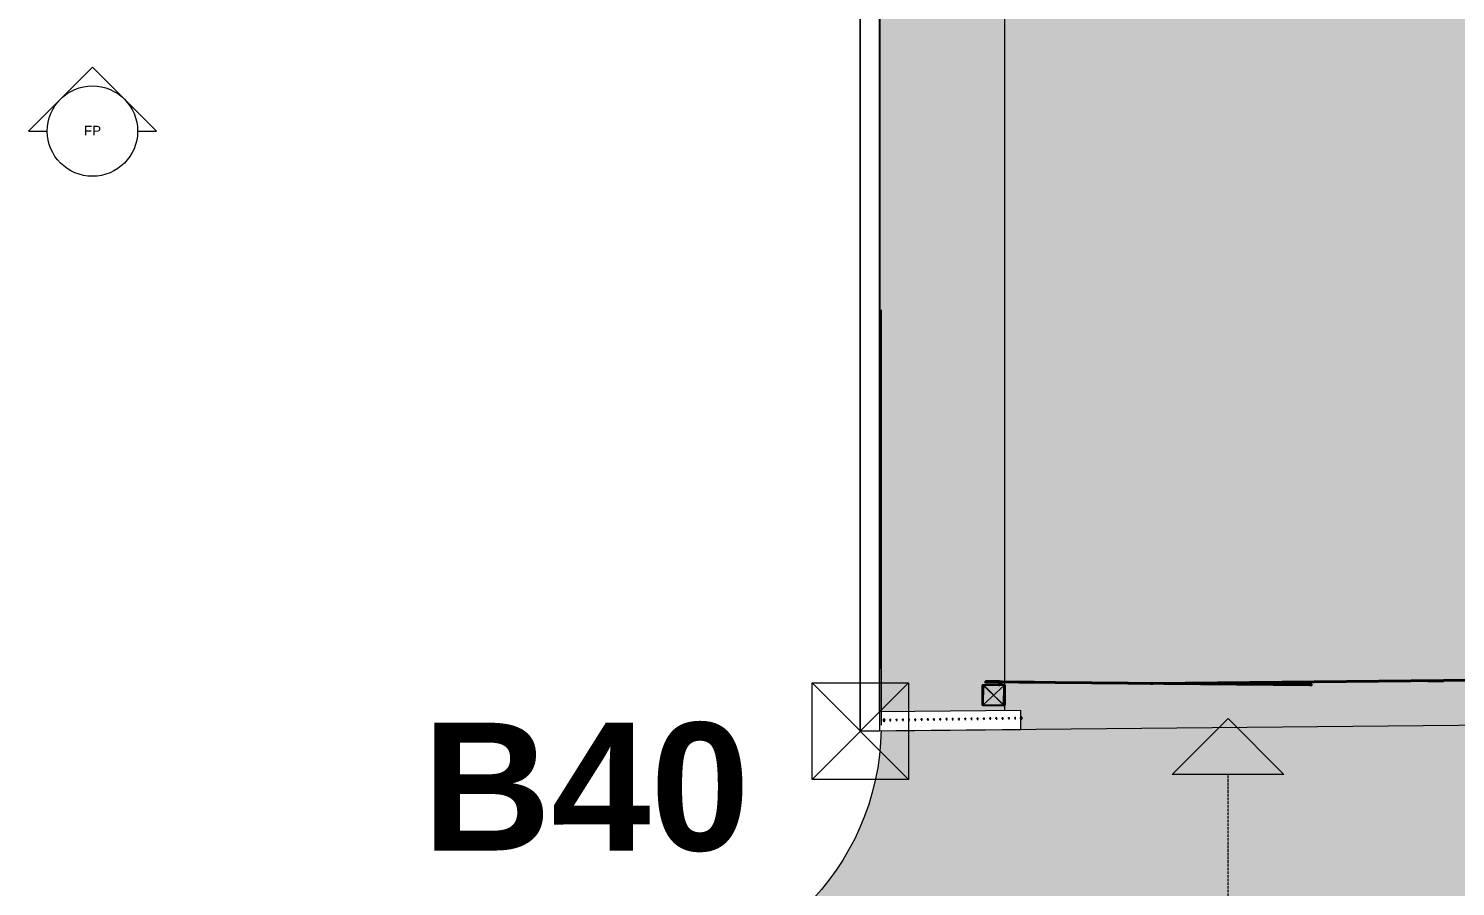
# Model space of a CAD drawing. Header units: millimetres. Extents: x -284281 to 1648660, y -821378 to -151356.
# Drawn here: x 358540 to 380870, y -274458 to -261033 of the extents above; entities that cross this region are included whole.
import ezdxf

# ---------------------------------------------------------------- set-up
doc = ezdxf.new("R2010")
doc.units = ezdxf.units.MM
doc.header["$MEASUREMENT"] = 0
doc.set_wipeout_variables(frame=1)
for name, pattern in [('HIDDEN', [0.375, 0.25, -0.125]), ('Points tirets', [335.138881, 176.388884, -88.194442, 0, -70.555556]), ('Wipeout_Contour', [1000, 0, -1000])]:
    doc.linetypes.add(name, pattern=pattern)
for name, color, linetype in [('Divers - Dessin général', 7, 'Continuous'), ('Marques - Façades', 7, 'Continuous'), ('Textes - 1_100', 7, 'Continuous'), ('TopoAlt', 7, 'Continuous'), ('wall', 7, 'Continuous')]:
    doc.layers.add(name, color=color, linetype=linetype)
doc.styles.add('STYLE_GENERE_2', font='arial.ttf')
doc.styles.add('STYLE_GENERE_3', font='arialbd.ttf')

# ---------------------------------------------------------------- blocks, each defined once
blk = doc.blocks.new('Dalle_31_2', base_point=(360548, -295063))
at = {"linetype": 'Continuous', "lineweight": 0, "true_color": 0x6f6f6f}
h = blk.add_hatch(color=8, dxfattribs=at)
h.paths.add_polyline_path([(360548, -295063), (487920, -293827), (487920, -270903), (487463, -270903), (472886, -271041), (472886, -271062, 0.001346), (472886, -271073), (472897, -273095, -0.414214), (470908, -275106), (462184, -275106, -0.005189), (462131, -275116), (454148, -275196), (438771, -275253, -0.386553), (436573, -273475, -0.025189), (436562, -273329), (436569, -267730, -0.098562), (436800, -266944), (436817, -266952, -0.258849), (438655, -265606), (438653, -265587), (439337, -265587), (439337, -265687), (439337, -270687), (469237, -270687), (469237, -265687), (470908, -265687), (472605, -265687), (472605, -163738), (371863, -163738), (371863, -271041), (371883, -271041), (371883, -272001), (371883, -272001, -0.409427), (367883, -275935), (360548, -275935)])
h.paths.add_polyline_path([(377135, -260640), (373845, -260640), (373845, -248365), (373845, -243090), (373845, -242190), (377135, -242190)], flags=0)
h.paths.add_polyline_path([(380203, -193811), (380203, -171996), (431506, -171996), (464310, -171996), (464310, -262266), (464310, -262366), (438594, -262351), (437926, -262351), (436550, -262351), (436550, -189811), (412055, -189811), (412055, -201781), (412055, -204496), (415454, -204496), (415454, -208496), (415454, -218296), (405655, -218296), (405655, -222496), (415475, -222496), (415475, -260811), (380203, -260811), (380203, -230016)], flags=0)
h.paths.add_polyline_path([(381437, -269434, -0.090319), (381558, -268728, -0.201449), (382612, -267593, -0.104211), (383418, -267415), (384017, -267409, -0.104045), (384825, -267571, -0.238255), (385984, -268953, -0.055189), (386036, -269390), (386038, -269611), (386051, -270890), (385792, -271893, -0.267949), (384070, -272909), (383470, -272915, -0.193717), (382079, -272370, -0.070569), (381728, -271931, -0.131652), (381451, -270934)], flags=0)
h.paths.add_polyline_path([(392017, -273452), (392030, -267378, -0.380557), (394017, -265610), (394094, -265610), (394094, -270610), (409094, -270610), (409094, -265610), (414056, -265610, -0.414214), (415556, -267110), (415556, -273661, -0.345502), (413837, -275433), (394027, -275599, -0.415791), (392017, -273599)], flags=0)
h.paths.add_polyline_path([(424210, -271504, -0.134474), (423930, -270485), (423930, -268985, -0.414214), (425930, -266985), (426530, -266985, -0.414214), (428530, -268985), (428530, -270485, -0.12882), (428274, -271466, -0.270936), (426530, -272485), (425930, -272485, -0.26498)], flags=0)
at = {"color": 9, "linetype": 'Continuous', "lineweight": 5, "flags": 128}
blk.add_lwpolyline([(371863, -163738), (371863, -271041), (371883, -271041), (371883, -272001), (371883, -272001, -0.409427), (367883, -275935), (360548, -275935), (360548, -295063), (487920, -293827)], format="xyb", dxfattribs=at)
blk = doc.blocks.new('Dalle_46_2', base_point=(371875, -163719))
at = {"linetype": 'Continuous', "lineweight": 0, "true_color": 0x90b349}
blk.add_hatch(color=55, dxfattribs=at).paths.add_polyline_path([(371875, -163719), (371856, -271725), (373816, -271706), (373835, -165720), (470605, -165737), (470587, -265587), (472587, -265588), (472605, -163738)])
at = {"color": 7, "linetype": 'Continuous', "lineweight": 5, "flags": 128}
blk.add_lwpolyline([(371875, -163719), (371856, -271725), (373816, -271706), (373835, -165720), (470605, -165737), (470587, -265587), (472587, -265588), (472605, -163738)], close=True, dxfattribs=at)
blk = doc.blocks.new('Mur_226_2', base_point=(371556, -272028))
at = {"layer": 'TopoAlt', "color": 211, "linetype": 'Continuous', "lineweight": 5, "true_color": 0xfe55ff}
blk.add_line((371856, -271725), (371856, -272025), dxfattribs=at)
at = {"layer": 'TopoAlt', "color": 211, "linetype": 'Continuous', "lineweight": 5, "true_color": 0xfe55ff, "flags": 128}
for points in [[(371535, -163438), (371556, -272028)], [(371856, -271725), (371835, -163738)], [(371556, -272028), (371856, -272025)]]:
    blk.add_lwpolyline(points, dxfattribs=at)
blk = doc.blocks.new('Mur_231_2', base_point=(371556, -272028))
at = {"color": 254, "linetype": 'Wipeout_Contour', "lineweight": 0, "ltscale": 1846127.040695198}
blk.add_wipeout([(371856, -271725), (371856, -272025), (374070, -272004), (374067, -271704)], dxfattribs=at).dxf.layer = 'TopoAlt'
at = {"layer": 'TopoAlt', "color": 211, "linetype": 'Continuous', "lineweight": 5, "true_color": 0xfe55ff}
blk.add_line((371856, -271725), (371856, -272025), dxfattribs=at)
at = {"layer": 'TopoAlt', "color": 190, "linetype": 'Continuous', "lineweight": 5, "true_color": 0x8002ff, "flags": 128}
for points in [[(374067, -271704), (371856, -271725)], [(374070, -272004), (374067, -271704)], [(371856, -272025), (374070, -272004)]]:
    blk.add_lwpolyline(points, dxfattribs=at)
blk = doc.blocks.new('Forme_225_2')
at = {"color": 7, "linetype": 'Continuous', "lineweight": 20, "flags": 128}
for points in [[(373476, -271307), (373473, -271619)], [(373476, -271307), (373473, -271619)], [(373812, -271310), (373476, -271307)], [(373812, -271310), (373476, -271307)], [(373812, -271310), (373473, -271619)], [(373812, -271310), (373809, -271622)], [(373809, -271622), (373812, -271310)], [(373473, -271619), (373809, -271622)], [(373473, -271619), (373809, -271622)]]:
    blk.add_lwpolyline(points, dxfattribs=at)
blk = doc.blocks.new('Forme_226_2')
at = {"color": 7, "linetype": 'Continuous', "lineweight": 20, "flags": 128}
for points in [[(373473, -271619), (373476, -271307)], [(373812, -271310), (373476, -271307)], [(373809, -271622), (373476, -271307)], [(373812, -271310), (373809, -271622)], [(373809, -271622), (373473, -271619)]]:
    blk.add_lwpolyline(points, dxfattribs=at)
blk = doc.blocks.new('Forme_227_2')
at = {"color": 7, "linetype": 'Continuous', "lineweight": 20, "flags": 128}
blk.add_lwpolyline([(373768, -271257), (373747, -271257)], dxfattribs=at)
blk = doc.blocks.new('Forme_228_2')
at = {"color": 212, "linetype": 'Continuous', "lineweight": 5, "true_color": 0xcb00cc, "flags": 128}
blk.add_lwpolyline([(373473, -271607), (373473, -271608), (373474, -271609), (373474, -271610), (373474, -271610), (373474, -271611), (373474, -271612), (373475, -271613), (373475, -271613), (373475, -271614), (373476, -271615), (373476, -271615), (373477, -271616), (373477, -271616), (373478, -271617), (373479, -271617), (373479, -271618), (373480, -271618), (373481, -271618), (373481, -271619), (373482, -271619), (373483, -271619), (373484, -271619), (373484, -271619), (373485, -271619), (373621, -271621), (373797, -271622), (373798, -271622), (373799, -271622), (373800, -271622), (373800, -271622), (373801, -271622), (373802, -271621), (373803, -271621), (373803, -271621), (373804, -271620), (373805, -271620), (373805, -271619), (373806, -271619), (373806, -271618), (373807, -271618), (373807, -271617), (373808, -271616), (373808, -271616), (373808, -271615), (373809, -271614), (373809, -271613), (373809, -271613), (373809, -271612), (373809, -271611), (373809, -271610), (373811, -271447), (373812, -271322), (373812, -271322), (373812, -271321), (373812, -271320), (373812, -271319), (373811, -271318), (373811, -271318), (373811, -271317), (373811, -271316), (373810, -271316), (373810, -271315), (373809, -271314), (373809, -271314), (373808, -271313), (373808, -271313), (373807, -271312), (373806, -271312), (373806, -271312), (373805, -271311), (373804, -271311), (373803, -271311), (373803, -271311), (373802, -271310), (373801, -271310), (373800, -271310), (373665, -271309), (373488, -271307), (373488, -271307), (373487, -271307), (373486, -271308), (373485, -271308), (373485, -271308), (373484, -271308), (373483, -271308), (373482, -271309), (373482, -271309), (373481, -271310), (373480, -271310), (373480, -271311), (373479, -271311), (373479, -271312), (373478, -271313), (373478, -271313), (373477, -271314), (373477, -271315), (373477, -271315), (373477, -271316), (373476, -271317), (373476, -271318), (373476, -271319), (373476, -271319), (373475, -271482)], close=True, dxfattribs=at)
at = {"color": 7, "linetype": 'Continuous', "lineweight": 20, "flags": 128}
blk.add_lwpolyline([(373477, -271315), (373478, -271313), (373479, -271312), (373480, -271311), (373481, -271310), (373482, -271309), (373484, -271308), (373485, -271308), (373487, -271307), (373488, -271307), (373800, -271310), (373802, -271310), (373803, -271311), (373805, -271311), (373806, -271312), (373808, -271313), (373809, -271314), (373810, -271315), (373811, -271316), (373811, -271318), (373812, -271319), (373812, -271321), (373812, -271322), (373809, -271612), (373809, -271613), (373808, -271615), (373808, -271616), (373807, -271618), (373806, -271619), (373805, -271620), (373803, -271621), (373802, -271621), (373800, -271622), (373799, -271622), (373797, -271622), (373485, -271619), (373484, -271619), (373482, -271619), (373481, -271618), (373479, -271618), (373478, -271617), (373477, -271616), (373476, -271615), (373475, -271613), (373474, -271612), (373474, -271610), (373474, -271609), (373473, -271607), (373476, -271318), (373477, -271316)], close=True, dxfattribs=at)
for points in [[(373478, -271617), (373482, -271309)], [(373479, -271618), (373484, -271308)], [(373479, -271618), (373482, -271309)], [(373481, -271618), (373484, -271308)], [(373481, -271618), (373485, -271308)], [(373482, -271619), (373487, -271307)], [(373482, -271619), (373485, -271308)], [(373484, -271619), (373487, -271307)], [(373484, -271619), (373488, -271307)], [(373485, -271619), (373488, -271307)], [(373797, -271622), (373488, -271307)], [(373473, -271607), (373476, -271319), (373476, -271318)], [(373474, -271612), (373478, -271313)], [(373474, -271610), (373477, -271315)], [(373474, -271612), (373477, -271315)], [(373474, -271609), (373477, -271316)], [(373474, -271610), (373477, -271316)], [(373474, -271609), (373476, -271318)], [(373475, -271613), (373479, -271312)], [(373475, -271613), (373478, -271313)], [(373476, -271615), (373480, -271311)], [(373476, -271615), (373479, -271312)], [(373477, -271616), (373481, -271310)], [(373477, -271616), (373480, -271311)], [(373478, -271617), (373481, -271310)], [(373797, -271622), (373800, -271310)], [(373797, -271622), (373802, -271310)], [(373799, -271622), (373802, -271310)], [(373799, -271622), (373803, -271311)], [(373800, -271622), (373805, -271311)], [(373800, -271622), (373803, -271311)], [(373802, -271621), (373805, -271311)], [(373802, -271621), (373806, -271312)], [(373803, -271621), (373806, -271312)], [(373803, -271621), (373808, -271313)], [(373805, -271620), (373808, -271313)], [(373805, -271620), (373809, -271314)], [(373806, -271619), (373809, -271314)], [(373806, -271619), (373810, -271315)], [(373807, -271618), (373810, -271315)], [(373807, -271618), (373811, -271316)], [(373808, -271616), (373811, -271316)], [(373808, -271615), (373811, -271318)], [(373808, -271616), (373811, -271318)], [(373808, -271615), (373812, -271319)], [(373809, -271613), (373812, -271319)], [(373809, -271613), (373812, -271321)], [(373809, -271612), (373812, -271321)], [(373812, -271322), (373809, -271610), (373809, -271612)]]:
    blk.add_lwpolyline(points, dxfattribs=at)
blk = doc.blocks.new('Forme_229_2')
at = {"color": 7, "linetype": 'Continuous', "lineweight": 20, "flags": 128}
blk.add_lwpolyline([(373466, -271310), (373467, -271307), (373469, -271305), (373471, -271302), (373474, -271300), (373476, -271298), (373479, -271297), (373482, -271296), (373485, -271295), (373488, -271295), (373801, -271298), (373804, -271299), (373807, -271299), (373810, -271300), (373812, -271302), (373815, -271303), (373817, -271305), (373819, -271308), (373821, -271310), (373822, -271313), (373823, -271316), (373824, -271319), (373824, -271322), (373821, -271611), (373821, -271614), (373821, -271617), (373820, -271620), (373818, -271622), (373816, -271625), (373814, -271627), (373812, -271629), (373809, -271631), (373806, -271633), (373803, -271634), (373800, -271634), (373798, -271634), (373485, -271631), (373482, -271631), (373479, -271630), (373476, -271629), (373473, -271628), (373471, -271626), (373468, -271624), (373466, -271622), (373465, -271619), (373463, -271616), (373462, -271613), (373462, -271610), (373461, -271607), (373464, -271319), (373464, -271316), (373465, -271313)], close=True, dxfattribs=at)
for points in [[(373463, -271616), (373467, -271307)], [(373465, -271619), (373467, -271307)], [(373466, -271622), (373471, -271302)], [(373466, -271622), (373469, -271305)], [(373466, -271622), (373467, -271307)], [(373468, -271624), (373471, -271302)], [(373471, -271626), (373474, -271300)], [(373471, -271626), (373471, -271302)], [(373801, -271298), (373488, -271307), (373487, -271307), (373485, -271308), (373484, -271308), (373482, -271309), (373481, -271310), (373480, -271311), (373479, -271312), (373478, -271313), (373477, -271315), (373477, -271316), (373476, -271318), (373476, -271319), (373473, -271607), (373473, -271628)], [(373473, -271628), (373474, -271300)], [(373476, -271318), (373479, -271297)], [(373476, -271319), (373476, -271298)], [(373476, -271318), (373476, -271298)], [(373477, -271315), (373479, -271297)], [(373477, -271316), (373479, -271297)], [(373478, -271313), (373479, -271297)], [(373480, -271311), (373479, -271297)], [(373479, -271312), (373479, -271297)], [(373480, -271311), (373482, -271296)], [(373481, -271310), (373482, -271296)], [(373482, -271309), (373485, -271295)], [(373482, -271309), (373482, -271296)], [(373484, -271308), (373485, -271295)], [(373485, -271308), (373488, -271295)], [(373485, -271308), (373485, -271295)], [(373487, -271307), (373488, -271295)], [(373488, -271307), (373488, -271295)], [(373809, -271631), (373809, -271610), (373812, -271322), (373812, -271321), (373812, -271319), (373811, -271318), (373811, -271316), (373810, -271315), (373809, -271314), (373808, -271313), (373806, -271312), (373805, -271311), (373803, -271311), (373802, -271310), (373800, -271310), (373488, -271307)], [(373800, -271310), (373801, -271298)], [(373802, -271310), (373801, -271298)], [(373802, -271310), (373804, -271299)], [(373803, -271311), (373804, -271299)], [(373805, -271311), (373804, -271299)], [(373805, -271311), (373807, -271299)], [(373806, -271312), (373807, -271299)], [(373808, -271313), (373807, -271299)], [(373808, -271313), (373810, -271300)], [(373809, -271314), (373810, -271300)], [(373810, -271315), (373810, -271300)], [(373810, -271315), (373812, -271302)], [(373811, -271316), (373812, -271302)], [(373811, -271318), (373812, -271302)], [(373812, -271319), (373812, -271302)], [(373812, -271322), (373812, -271302)], [(373812, -271321), (373812, -271302)], [(373812, -271629), (373812, -271302)], [(373812, -271629), (373815, -271303)], [(373812, -271629), (373817, -271305)], [(373814, -271627), (373817, -271305)], [(373814, -271627), (373819, -271308)], [(373816, -271625), (373819, -271308)], [(373818, -271622), (373819, -271308)], [(373461, -271607), (373464, -271316)], [(373462, -271613), (373466, -271310)], [(373462, -271610), (373465, -271313)], [(373462, -271613), (373465, -271313)], [(373462, -271610), (373464, -271316)], [(373463, -271616), (373466, -271310)], [(373818, -271622), (373821, -271310)], [(373818, -271622), (373822, -271313)], [(373820, -271620), (373822, -271313)], [(373820, -271620), (373823, -271316)], [(373821, -271617), (373823, -271316)], [(373821, -271617), (373824, -271319)], [(373821, -271614), (373824, -271319)], [(373821, -271611), (373824, -271319)], [(373473, -271607), (373474, -271609), (373476, -271629)], [(373474, -271609), (373473, -271628)], [(373474, -271609), (373474, -271610), (373476, -271629)], [(373474, -271610), (373474, -271612), (373475, -271613), (373476, -271615), (373477, -271616), (373478, -271617), (373479, -271618), (373481, -271618), (373482, -271619), (373484, -271619), (373485, -271619), (373798, -271634)], [(373476, -271629), (373474, -271612)], [(373476, -271629), (373475, -271613)], [(373476, -271629), (373476, -271615)], [(373476, -271629), (373477, -271616)], [(373479, -271630), (373477, -271616)], [(373479, -271630), (373478, -271617)], [(373479, -271630), (373479, -271618)], [(373482, -271631), (373479, -271618)], [(373482, -271631), (373481, -271618)], [(373482, -271631), (373482, -271619)], [(373485, -271631), (373482, -271619)], [(373485, -271631), (373484, -271619)], [(373485, -271619), (373797, -271622), (373799, -271622), (373800, -271622), (373802, -271621), (373803, -271621), (373805, -271620), (373806, -271619), (373807, -271618), (373808, -271616), (373808, -271615), (373809, -271613), (373809, -271612), (373809, -271610)], [(373485, -271631), (373485, -271619)], [(373798, -271634), (373797, -271622)], [(373798, -271634), (373799, -271622)], [(373800, -271634), (373799, -271622)], [(373800, -271634), (373802, -271621)], [(373800, -271634), (373800, -271622)], [(373803, -271634), (373802, -271621)], [(373803, -271634), (373805, -271620)], [(373803, -271634), (373803, -271621)], [(373806, -271633), (373805, -271620)], [(373806, -271633), (373807, -271618)], [(373806, -271633), (373806, -271619)], [(373809, -271631), (373807, -271618)], [(373809, -271631), (373808, -271615)], [(373809, -271631), (373808, -271616)], [(373809, -271631), (373809, -271612)], [(373809, -271631), (373809, -271613)]]:
    blk.add_lwpolyline(points, dxfattribs=at)
blk = doc.blocks.new('Forme_230_2')
at = {"color": 7, "linetype": 'Continuous', "lineweight": 20, "flags": 128}
for points in [[(373506, -271262), (373506, -271267), (373505, -271271)], [(373505, -271271), (373726, -271269)], [(373505, -271271), (373726, -271274)], [(373726, -271264), (373506, -271262)], [(373506, -271267), (373726, -271264)], [(373726, -271269), (373506, -271267)], [(373513, -271238), (373513, -271262)], [(373734, -271240), (373624, -271239), (373513, -271238)], [(373513, -271262), (373624, -271239), (373734, -271264)], [(373726, -271264), (373736, -271269)], [(373734, -271264), (373726, -271264)], [(373726, -271264), (373726, -271269), (373726, -271274)], [(373783, -271269), (373773, -271269), (373736, -271269), (373726, -271269)], [(373726, -271269), (373783, -271274)], [(373726, -271274), (373783, -271274)], [(373734, -271240), (373755, -271240), (373776, -271240)], [(373734, -271240), (373774, -271245)], [(373736, -271245), (373734, -271240)], [(373734, -271240), (373734, -271264)], [(373734, -271264), (373736, -271245)], [(373734, -271264), (373736, -271269)], [(373736, -271245), (373736, -271269)], [(373736, -271245), (373774, -271245)], [(373736, -271265), (373773, -271269)], [(373755, -271240), (373774, -271245)], [(373773, -271269), (373774, -271245)], [(373773, -271269), (373775, -271264)], [(373773, -271269), (373783, -271274)], [(373774, -271245), (373776, -271240)], [(373774, -271245), (373775, -271264)], [(373775, -271264), (373776, -271240)], [(373783, -271265), (373775, -271264)], [(373775, -271264), (373783, -271269)], [(373783, -271274), (373783, -271269), (373783, -271265)]]:
    blk.add_lwpolyline(points, dxfattribs=at)
blk = doc.blocks.new('Forme_231_2')
at = {"color": 7, "linetype": 'Continuous', "lineweight": 20, "flags": 128}
for points in [[(373509, -271267), (373515, -271243)], [(373509, -271267), (373510, -271243)], [(373509, -271267), (373515, -271267)], [(373510, -271243), (373515, -271243)], [(373515, -271243), (373553, -271267)], [(373515, -271267), (373515, -271243)], [(373515, -271243), (373553, -271243)], [(373553, -271267), (373515, -271267)], [(373553, -271243), (373553, -271267)]]:
    blk.add_lwpolyline(points, dxfattribs=at)
blk = doc.blocks.new('Forme_232_2')
at = {"color": 7, "linetype": 'Continuous', "lineweight": 20, "flags": 128}
for points in [[(373516, -271245), (373516, -271264)], [(374043, -271250), (373516, -271245)], [(373516, -271245), (374043, -271252)], [(374042, -271269), (373516, -271264)], [(374042, -271268), (374274, -271269)], [(374042, -271269), (374274, -271272)], [(374042, -271269), (374242, -271271)], [(378586, -271312), (374042, -271269)], [(378586, -271293), (374043, -271250)], [(374043, -271252), (378586, -271312)], [(374068, -271250), (374274, -271252)], [(378586, -271293), (378622, -271294)], [(378586, -271312), (378586, -271293)], [(378586, -271293), (378622, -271294)], [(378622, -271294), (378622, -271313)], [(378622, -271313), (378586, -271312)]]:
    blk.add_lwpolyline(points, dxfattribs=at)
at = {"color": 212, "linetype": 'Continuous', "lineweight": 5, "true_color": 0xcb00cc, "flags": 128}
for points in [[(374043, -271250), (374043, -271252), (374042, -271269)], [(374042, -271269), (374242, -271271), (374274, -271272)], [(374274, -271252), (374068, -271250), (374043, -271250)], [(374274, -271272), (374274, -271269), (374274, -271252)]]:
    blk.add_lwpolyline(points, dxfattribs=at)
blk = doc.blocks.new('Forme_233_2')
at = {"color": 7, "linetype": 'Continuous', "lineweight": 20, "flags": 128}
for points in [[(373515, -271243), (373515, -271267)], [(373515, -271243), (374036, -271248)], [(373515, -271267), (374035, -271269)], [(373515, -271267), (374035, -271272)], [(374035, -271269), (378585, -271291)], [(374035, -271272), (378585, -271315)], [(374279, -271250), (374036, -271248)], [(374036, -271248), (374246, -271250)], [(374036, -271248), (378585, -271291)], [(374036, -271250), (374279, -271253)], [(374279, -271274), (374062, -271272)], [(378586, -271293), (378585, -271291)], [(378585, -271291), (378585, -271315)], [(378585, -271291), (378623, -271291)], [(378585, -271291), (378622, -271294)], [(378585, -271315), (378586, -271293)], [(378622, -271294), (378586, -271293)], [(378586, -271293), (378586, -271312)], [(378622, -271294), (378623, -271291)], [(378622, -271313), (378622, -271294)], [(378622, -271294), (378623, -271315)], [(378623, -271291), (378623, -271315)], [(378585, -271315), (378586, -271312)], [(378585, -271315), (378623, -271315)], [(378586, -271312), (378622, -271313)], [(378586, -271312), (378623, -271315)], [(378622, -271313), (378623, -271315)]]:
    blk.add_lwpolyline(points, dxfattribs=at)
at = {"color": 212, "linetype": 'Continuous', "lineweight": 5, "true_color": 0xcb00cc, "flags": 128}
for points in [[(374036, -271248), (374035, -271269), (374035, -271272)], [(374035, -271272), (374062, -271272), (374279, -271274)], [(374279, -271250), (374246, -271250), (374036, -271248)], [(374279, -271274), (374279, -271253), (374279, -271250)]]:
    blk.add_lwpolyline(points, dxfattribs=at)
blk = doc.blocks.new('Forme_234_2')
at = {"color": 7, "linetype": 'Continuous', "lineweight": 20, "flags": 128}
blk.add_lwpolyline([(373731, -271290), (373731, -271293)], dxfattribs=at)
blk = doc.blocks.new('Forme_235_2')
at = {"color": 7, "linetype": 'Continuous', "lineweight": 20, "flags": 128}
blk.add_lwpolyline([(373722, -271269), (373722, -271269), (373722, -271271), (373723, -271274), (373725, -271276), (373727, -271277), (373729, -271278), (373732, -271278), (373734, -271278), (373736, -271277), (373738, -271276), (373740, -271274), (373741, -271271), (373741, -271269), (373741, -271266), (373740, -271264), (373738, -271262), (373736, -271261), (373734, -271260), (373732, -271259), (373729, -271260), (373727, -271261), (373725, -271262), (373723, -271264), (373722, -271266)], close=True, dxfattribs=at)
for points in [[(373722, -271269), (373722, -271267), (373723, -271265), (373725, -271263), (373727, -271262), (373729, -271261), (373732, -271260), (373734, -271261), (373736, -271262), (373738, -271263), (373740, -271265), (373741, -271267), (373741, -271269)], [(373722, -271269), (373722, -271267), (373723, -271264), (373725, -271262), (373727, -271261), (373729, -271260), (373732, -271260), (373734, -271260), (373736, -271261), (373738, -271262), (373740, -271264), (373741, -271267), (373741, -271269)], [(373722, -271270), (373722, -271268), (373723, -271266), (373725, -271264), (373727, -271263), (373729, -271262), (373732, -271262), (373734, -271262), (373736, -271263), (373738, -271264), (373740, -271266), (373741, -271268), (373741, -271270)], [(373725, -271263), (373723, -271264), (373722, -271266)], [(373722, -271270), (373722, -271270), (373723, -271268), (373725, -271266), (373727, -271265), (373729, -271264), (373732, -271264), (373734, -271264), (373736, -271265), (373738, -271266), (373740, -271268), (373741, -271270), (373741, -271271)], [(373725, -271264), (373723, -271265), (373722, -271267), (373722, -271269)], [(373722, -271266), (373722, -271267), (373722, -271267), (373722, -271268), (373722, -271270), (373722, -271271)], [(373725, -271266), (373723, -271266), (373722, -271267), (373722, -271269)], [(373722, -271272), (373723, -271270), (373725, -271268), (373727, -271267), (373729, -271266), (373732, -271266), (373734, -271266), (373736, -271267), (373738, -271268), (373740, -271270), (373741, -271272)], [(373733, -271278), (373731, -271276), (373729, -271273), (373727, -271270), (373725, -271268), (373723, -271268), (373722, -271268), (373722, -271269)], [(373722, -271317), (373722, -271293), (373722, -271290), (373722, -271287), (373722, -271284), (373722, -271281), (373722, -271278), (373722, -271276), (373722, -271274), (373722, -271272), (373722, -271271), (373722, -271270), (373722, -271269), (373722, -271269)], [(373722, -271269), (373722, -271269)], [(373741, -271269), (373741, -271271), (373740, -271274), (373738, -271276), (373736, -271277), (373734, -271278), (373732, -271279), (373729, -271278), (373727, -271277), (373725, -271276), (373723, -271274), (373722, -271272), (373722, -271269)], [(373722, -271269), (373722, -271271)], [(373730, -271278), (373729, -271276), (373727, -271273), (373725, -271271), (373723, -271270), (373722, -271270), (373722, -271270)], [(373741, -271270), (373741, -271272), (373740, -271274), (373738, -271276), (373736, -271278), (373734, -271279), (373732, -271279), (373729, -271279), (373727, -271278), (373725, -271276), (373723, -271274), (373722, -271272), (373722, -271270)], [(373722, -271270), (373722, -271272), (373723, -271274)], [(373722, -271271), (373722, -271272), (373722, -271272), (373722, -271273), (373722, -271274), (373722, -271276), (373722, -271278), (373722, -271280), (373722, -271282), (373722, -271285), (373722, -271287), (373722, -271290), (373722, -271293), (373722, -271317)], [(373722, -271271), (373722, -271272), (373723, -271274), (373725, -271276)], [(373741, -271271), (373741, -271273), (373740, -271275), (373738, -271277), (373736, -271278), (373734, -271279), (373732, -271280), (373729, -271279), (373727, -271278), (373725, -271277), (373723, -271275), (373722, -271273), (373722, -271271)], [(373722, -271272), (373722, -271273), (373723, -271274), (373725, -271276)], [(373741, -271272), (373741, -271274), (373740, -271276), (373738, -271278), (373736, -271279), (373734, -271280), (373732, -271280), (373729, -271280), (373727, -271279), (373725, -271278), (373723, -271276), (373722, -271274), (373722, -271272)], [(373722, -271274), (373722, -271274), (373723, -271275), (373725, -271276)], [(373741, -271274), (373741, -271276), (373740, -271278), (373738, -271279), (373736, -271280), (373734, -271281), (373732, -271281), (373729, -271281), (373727, -271280), (373725, -271279), (373723, -271278), (373722, -271276), (373722, -271274)], [(373723, -271274), (373723, -271274), (373723, -271274), (373723, -271275), (373723, -271276), (373723, -271278), (373723, -271279), (373723, -271281), (373723, -271283), (373723, -271285), (373723, -271288), (373723, -271290), (373723, -271293), (373722, -271317)], [(373741, -271276), (373741, -271278), (373740, -271279), (373738, -271281), (373736, -271282), (373734, -271282), (373732, -271283), (373729, -271282), (373727, -271282), (373725, -271281), (373723, -271279), (373722, -271278), (373722, -271276)], [(373722, -271276), (373722, -271276), (373723, -271276), (373725, -271277)], [(373722, -271293), (373722, -271290), (373723, -271288), (373725, -271286), (373727, -271285), (373729, -271284), (373732, -271283), (373734, -271281), (373736, -271279), (373738, -271277)], [(373722, -271278), (373722, -271278), (373723, -271278), (373725, -271278)], [(373741, -271278), (373741, -271280), (373740, -271281), (373738, -271282), (373736, -271283), (373734, -271284), (373732, -271284), (373729, -271284), (373727, -271283), (373725, -271282), (373723, -271281), (373722, -271280), (373722, -271278)], [(373722, -271293), (373723, -271290), (373725, -271288), (373727, -271287), (373729, -271285), (373732, -271284), (373734, -271282), (373736, -271280), (373738, -271278)], [(373722, -271281), (373722, -271280), (373723, -271279), (373725, -271279)], [(373741, -271281), (373741, -271282), (373740, -271283), (373738, -271284), (373736, -271285), (373734, -271285), (373732, -271286), (373729, -271285), (373727, -271285), (373725, -271284), (373723, -271283), (373722, -271282), (373722, -271281)], [(373722, -271284), (373722, -271282), (373723, -271281), (373725, -271281)], [(373722, -271287), (373722, -271285), (373723, -271283), (373725, -271282), (373727, -271282)], [(373722, -271290), (373722, -271287), (373723, -271285), (373725, -271284), (373727, -271283), (373729, -271282)], [(373741, -271284), (373741, -271285), (373740, -271286), (373738, -271286), (373736, -271287), (373734, -271287), (373732, -271287), (373729, -271287), (373727, -271287), (373725, -271286), (373723, -271285), (373722, -271285), (373722, -271284)], [(373741, -271287), (373741, -271287), (373740, -271288), (373738, -271288), (373736, -271289), (373734, -271289), (373732, -271289), (373729, -271289), (373727, -271289), (373725, -271288), (373723, -271288), (373722, -271287), (373722, -271287)], [(373741, -271290), (373741, -271290), (373740, -271290), (373738, -271291), (373736, -271291), (373734, -271291), (373732, -271291), (373729, -271291), (373727, -271291), (373725, -271291), (373723, -271290), (373722, -271290), (373722, -271290)], [(373741, -271293), (373741, -271293), (373740, -271293), (373738, -271293), (373736, -271293), (373734, -271293), (373732, -271293), (373729, -271293), (373727, -271293), (373725, -271293), (373723, -271293), (373722, -271293), (373722, -271293)], [(373722, -271293), (373722, -271317)], [(373725, -271262), (373723, -271264)], [(373723, -271264), (373723, -271264), (373723, -271265), (373723, -271266), (373723, -271268), (373723, -271270), (373723, -271272), (373723, -271273)], [(373723, -271273), (373723, -271272), (373725, -271271), (373727, -271270), (373729, -271269), (373731, -271269), (373734, -271269), (373736, -271270), (373738, -271271), (373740, -271272), (373740, -271273)], [(373727, -271277), (373727, -271277), (373725, -271274), (373723, -271272), (373723, -271272)], [(373723, -271293), (373725, -271291), (373727, -271289), (373729, -271287), (373732, -271286), (373734, -271284), (373736, -271282)], [(373723, -271293), (373723, -271317)], [(373723, -271317), (373725, -271293)], [(373724, -271275), (373725, -271274), (373727, -271273), (373729, -271273), (373731, -271272), (373734, -271273), (373736, -271273), (373738, -271274), (373739, -271275)], [(373725, -271276), (373725, -271276), (373725, -271276), (373725, -271277), (373725, -271278), (373725, -271279), (373725, -271281), (373725, -271282), (373725, -271284), (373725, -271286), (373725, -271288), (373725, -271291), (373725, -271293), (373724, -271317)], [(373724, -271317), (373727, -271293)], [(373725, -271264), (373727, -271262), (373729, -271260), (373732, -271259)], [(373725, -271266), (373727, -271263), (373729, -271261), (373732, -271260)], [(373725, -271268), (373727, -271265), (373729, -271262), (373732, -271260)], [(373725, -271263), (373727, -271261), (373729, -271260)], [(373725, -271262), (373727, -271261)], [(373725, -271262), (373725, -271262), (373725, -271263), (373725, -271264), (373725, -271266), (373725, -271268), (373725, -271271), (373725, -271274), (373725, -271275)], [(373732, -271281), (373729, -271280), (373727, -271278), (373725, -271276)], [(373732, -271280), (373729, -271279), (373727, -271278), (373725, -271276)], [(373732, -271280), (373729, -271279), (373727, -271277), (373725, -271276)], [(373732, -271283), (373729, -271281), (373727, -271279), (373725, -271277)], [(373729, -271282), (373727, -271280), (373725, -271278)], [(373727, -271282), (373725, -271279)], [(373725, -271293), (373727, -271291), (373729, -271289), (373732, -271287), (373734, -271285), (373736, -271283)], [(373726, -271277), (373727, -271277), (373729, -271276), (373731, -271276), (373734, -271276), (373736, -271277), (373737, -271277)], [(373727, -271277), (373727, -271277), (373727, -271278), (373727, -271278), (373727, -271279), (373727, -271280), (373727, -271282), (373727, -271283), (373727, -271285), (373727, -271287), (373727, -271289), (373727, -271291), (373727, -271293), (373726, -271317)], [(373726, -271317), (373729, -271293)], [(373727, -271261), (373727, -271261), (373727, -271262), (373727, -271263), (373727, -271265), (373727, -271267), (373727, -271270), (373727, -271273), (373727, -271277), (373727, -271277)], [(373727, -271267), (373729, -271264), (373732, -271262)], [(373727, -271270), (373729, -271266), (373732, -271264)], [(373732, -271279), (373729, -271278), (373727, -271277)], [(373727, -271293), (373729, -271291), (373732, -271289), (373734, -271287), (373736, -271285), (373738, -271282)], [(373729, -271260), (373729, -271260), (373729, -271261), (373729, -271262), (373729, -271264), (373729, -271266), (373729, -271269), (373729, -271273), (373729, -271276), (373729, -271278)], [(373729, -271269), (373732, -271266)], [(373729, -271269), (373731, -271272), (373734, -271276), (373735, -271278)], [(373729, -271317), (373729, -271293), (373729, -271291), (373729, -271289), (373729, -271287), (373729, -271285), (373729, -271284), (373729, -271282), (373729, -271281), (373729, -271280), (373729, -271279), (373729, -271279), (373729, -271278), (373729, -271278)], [(373732, -271279), (373729, -271278)], [(373729, -271317), (373732, -271293), (373732, -271291), (373732, -271289), (373732, -271287), (373732, -271286), (373732, -271284), (373732, -271283), (373732, -271281), (373732, -271280), (373732, -271280), (373732, -271279), (373732, -271279), (373732, -271278), (373734, -271278)], [(373729, -271293), (373732, -271291), (373734, -271289), (373736, -271287), (373738, -271284)], [(373732, -271259), (373732, -271260), (373732, -271260), (373732, -271262), (373732, -271264), (373732, -271266), (373731, -271269), (373731, -271272), (373731, -271276), (373731, -271278)], [(373731, -271269), (373734, -271273), (373736, -271277), (373736, -271277)], [(373731, -271317), (373734, -271293)], [(373731, -271317), (373732, -271293)], [(373732, -271259), (373734, -271260), (373734, -271260), (373734, -271261), (373734, -271262), (373734, -271264), (373734, -271266), (373734, -271269), (373734, -271273), (373734, -271276), (373734, -271278)], [(373732, -271259), (373734, -271260), (373736, -271262), (373738, -271264)], [(373732, -271260), (373734, -271262), (373736, -271265), (373738, -271268)], [(373732, -271260), (373734, -271261), (373736, -271263), (373738, -271266)], [(373732, -271262), (373734, -271264), (373736, -271267), (373738, -271271)], [(373732, -271264), (373734, -271266), (373736, -271270), (373738, -271274)], [(373732, -271266), (373734, -271269), (373736, -271273), (373738, -271276)], [(373738, -271276), (373736, -271278), (373734, -271279), (373732, -271280)], [(373738, -271276), (373736, -271277), (373734, -271279), (373732, -271280)], [(373738, -271276), (373736, -271278), (373734, -271280), (373732, -271281)], [(373736, -271277), (373734, -271278), (373732, -271279)], [(373734, -271278), (373732, -271279)], [(373732, -271293), (373734, -271291), (373736, -271289), (373738, -271286)], [(373734, -271260), (373736, -271261), (373738, -271263)], [(373736, -271277), (373734, -271278), (373734, -271278), (373734, -271279), (373734, -271279), (373734, -271280), (373734, -271281), (373734, -271282), (373734, -271284), (373734, -271285), (373734, -271287), (373734, -271289), (373734, -271291), (373734, -271293), (373734, -271317)], [(373734, -271293), (373736, -271291), (373738, -271288)], [(373734, -271317), (373736, -271293)], [(373736, -271277), (373736, -271277), (373736, -271273), (373736, -271270), (373736, -271267), (373736, -271265), (373736, -271263), (373736, -271262), (373736, -271261), (373736, -271261)], [(373736, -271261), (373738, -271262)], [(373736, -271317), (373736, -271293), (373736, -271291), (373736, -271289), (373736, -271287), (373736, -271285), (373736, -271283), (373736, -271282), (373736, -271280), (373736, -271279), (373736, -271278), (373736, -271278), (373736, -271277), (373736, -271277)], [(373736, -271280), (373738, -271281), (373740, -271281), (373741, -271282), (373741, -271284)], [(373736, -271282), (373738, -271282), (373740, -271283), (373741, -271285), (373741, -271287)], [(373736, -271293), (373738, -271291)], [(373736, -271317), (373738, -271293)], [(373738, -271276), (373738, -271274), (373738, -271271), (373738, -271268), (373738, -271266), (373738, -271264), (373738, -271263), (373738, -271262), (373738, -271262)], [(373740, -271264), (373738, -271262)], [(373741, -271266), (373740, -271264), (373738, -271263)], [(373741, -271269), (373741, -271267), (373740, -271265), (373738, -271264)], [(373741, -271269), (373741, -271267), (373740, -271266), (373738, -271266)], [(373741, -271269), (373741, -271268), (373740, -271268), (373738, -271268)], [(373741, -271270), (373741, -271270), (373740, -271270), (373738, -271271)], [(373738, -271276), (373740, -271274), (373741, -271272), (373741, -271271)], [(373741, -271272), (373740, -271272), (373738, -271274)], [(373738, -271276), (373740, -271274), (373741, -271273), (373741, -271272)], [(373738, -271276), (373740, -271275), (373741, -271274), (373741, -271274)], [(373738, -271317), (373738, -271293), (373738, -271291), (373738, -271288), (373738, -271286), (373738, -271284), (373738, -271282), (373738, -271281), (373738, -271279), (373738, -271278), (373738, -271277), (373738, -271276), (373738, -271276), (373738, -271276)], [(373738, -271277), (373740, -271276), (373741, -271276), (373741, -271276)], [(373738, -271278), (373740, -271278), (373741, -271278), (373741, -271278)], [(373738, -271279), (373740, -271279), (373741, -271280), (373741, -271281)], [(373738, -271284), (373740, -271286), (373741, -271287), (373741, -271290)], [(373738, -271286), (373740, -271288), (373741, -271290), (373741, -271293)], [(373738, -271288), (373740, -271290), (373741, -271293)], [(373738, -271291), (373740, -271293)], [(373738, -271293), (373740, -271317)], [(373740, -271274), (373740, -271272), (373740, -271270), (373740, -271268), (373740, -271266), (373740, -271265), (373740, -271264), (373740, -271264)], [(373740, -271274), (373741, -271271), (373741, -271270)], [(373740, -271317), (373740, -271293), (373740, -271290), (373740, -271288), (373740, -271286), (373740, -271283), (373740, -271281), (373740, -271279), (373740, -271278), (373740, -271276), (373740, -271275), (373740, -271274), (373740, -271274), (373740, -271274)], [(373740, -271317), (373740, -271293)], [(373740, -271317), (373741, -271293)], [(373741, -271271), (373741, -271270), (373741, -271268), (373741, -271267), (373741, -271267), (373741, -271266)], [(373741, -271317), (373741, -271293), (373741, -271290), (373741, -271287), (373741, -271284), (373741, -271281), (373741, -271278), (373741, -271276), (373741, -271274), (373741, -271272), (373741, -271271), (373741, -271270), (373741, -271269), (373741, -271269)], [(373741, -271271), (373741, -271269)], [(373741, -271317), (373741, -271293), (373741, -271290), (373741, -271287), (373741, -271285), (373741, -271282), (373741, -271280), (373741, -271278), (373741, -271276), (373741, -271274), (373741, -271273), (373741, -271272), (373741, -271271), (373741, -271271)], [(373741, -271317), (373740, -271317), (373740, -271317), (373738, -271317), (373736, -271317), (373734, -271317), (373731, -271317), (373729, -271317), (373726, -271317), (373724, -271317), (373723, -271317), (373722, -271317), (373722, -271317)]]:
    blk.add_lwpolyline(points, dxfattribs=at)
blk = doc.blocks.new('Forme_236_2')
at = {"color": 7, "linetype": 'Continuous', "lineweight": 20, "flags": 128}
blk.add_lwpolyline([(373723, -271264), (373722, -271266), (373722, -271269), (373722, -271269), (373722, -271271), (373723, -271274), (373725, -271276), (373727, -271277), (373729, -271278), (373732, -271278), (373734, -271278), (373736, -271277), (373738, -271276), (373740, -271274), (373741, -271271), (373741, -271269), (373741, -271266), (373740, -271264), (373738, -271262), (373736, -271261), (373734, -271260), (373732, -271259), (373729, -271260), (373727, -271261), (373725, -271262)], close=True, dxfattribs=at)
for points in [[(373723, -271264), (373722, -271266)], [(373723, -271264), (373722, -271271)], [(373722, -271266), (373722, -271271)], [(373722, -271266), (373722, -271269)], [(373722, -271269), (373722, -271271)], [(373722, -271269), (373722, -271269)], [(373722, -271269), (373722, -271271)], [(373722, -271271), (373723, -271274)], [(373725, -271262), (373723, -271264)], [(373725, -271262), (373723, -271274)], [(373723, -271264), (373723, -271274)], [(373723, -271274), (373725, -271276)], [(373727, -271261), (373725, -271276)], [(373725, -271262), (373727, -271261)], [(373725, -271262), (373725, -271276)], [(373727, -271277), (373725, -271276)], [(373729, -271260), (373727, -271277)], [(373727, -271261), (373727, -271277)], [(373729, -271278), (373727, -271277)], [(373729, -271260), (373732, -271259)], [(373732, -271259), (373729, -271278)], [(373729, -271260), (373729, -271278)], [(373732, -271278), (373729, -271278)], [(373732, -271259), (373732, -271278)], [(373734, -271260), (373732, -271278)], [(373734, -271278), (373732, -271278)], [(373734, -271260), (373736, -271261)], [(373734, -271260), (373734, -271278)], [(373736, -271261), (373734, -271278)], [(373736, -271277), (373734, -271278)], [(373736, -271261), (373736, -271277)], [(373738, -271262), (373736, -271277)], [(373738, -271262), (373738, -271276)], [(373738, -271262), (373740, -271264)], [(373740, -271264), (373738, -271276)], [(373740, -271274), (373738, -271276)], [(373740, -271264), (373741, -271266)], [(373740, -271264), (373740, -271274)], [(373741, -271266), (373740, -271274)], [(373741, -271271), (373740, -271274)], [(373741, -271266), (373741, -271271)], [(373741, -271266), (373741, -271269)], [(373741, -271269), (373741, -271271)]]:
    blk.add_lwpolyline(points, dxfattribs=at)
blk = doc.blocks.new('Forme_237_2')
at = {"color": 7, "linetype": 'Continuous', "lineweight": 20, "flags": 128}
blk.add_lwpolyline([(373741, -271317), (373740, -271317), (373740, -271317), (373738, -271317), (373736, -271317), (373734, -271317), (373731, -271317), (373729, -271317), (373726, -271317), (373724, -271317), (373723, -271317), (373722, -271317), (373722, -271317)], dxfattribs=at)
blk = doc.blocks.new('Forme_238_2')
at = {"color": 7, "linetype": 'Continuous', "lineweight": 20, "flags": 128}
for points in [[(373717, -271281), (373717, -271257)], [(373747, -271257), (373717, -271257)], [(373717, -271281), (373747, -271257)], [(373747, -271281), (373717, -271281)], [(373747, -271281), (373747, -271257)], [(373768, -271257), (373747, -271257)], [(373747, -271257), (373767, -271281)], [(373767, -271281), (373747, -271281)], [(373767, -271281), (373768, -271257)]]:
    blk.add_lwpolyline(points, dxfattribs=at)
blk = doc.blocks.new('Forme_239_2')
at = {"color": 7, "linetype": 'Continuous', "lineweight": 20, "flags": 128}
for points in [[(373747, -271281), (373747, -271257)], [(373747, -271281), (373777, -271257)], [(373747, -271257), (373777, -271257)], [(373777, -271281), (373747, -271281)], [(373777, -271257), (373777, -271281)]]:
    blk.add_lwpolyline(points, dxfattribs=at)
blk = doc.blocks.new('Forme_247_2')
at = {"color": 7, "linetype": 'Continuous', "lineweight": 20, "flags": 128}
for points in [[(376132, -271271), (376096, -271272)], [(376132, -271271), (376096, -271272)], [(376096, -271272), (376096, -271291)], [(376096, -271291), (376132, -271290)], [(376132, -271271), (380676, -271228)], [(380676, -271230), (376132, -271290)], [(376132, -271290), (380676, -271247)], [(376132, -271290), (376132, -271271)], [(380651, -271228), (380444, -271230)], [(380676, -271246), (380444, -271247)], [(380676, -271247), (380444, -271250)], [(380676, -271247), (380476, -271249)], [(380676, -271228), (381202, -271223)], [(381202, -271223), (380676, -271230)], [(380676, -271247), (381202, -271242)], [(381202, -271223), (381202, -271242)]]:
    blk.add_lwpolyline(points, dxfattribs=at)
at = {"color": 212, "linetype": 'Continuous', "lineweight": 5, "true_color": 0xcb00cc, "flags": 128}
for points in [[(380676, -271228), (380651, -271228), (380444, -271230)], [(380444, -271230), (380444, -271247), (380444, -271250)], [(380444, -271250), (380476, -271249), (380676, -271247)], [(380676, -271247), (380676, -271230), (380676, -271228)]]:
    blk.add_lwpolyline(points, dxfattribs=at)
blk = doc.blocks.new('Forme_248_2')
at = {"color": 7, "linetype": 'Continuous', "lineweight": 20, "flags": 128}
for points in [[(376096, -271272), (376095, -271269)], [(376133, -271269), (376095, -271269)], [(376095, -271269), (376096, -271293)], [(376133, -271269), (376096, -271272)], [(376096, -271272), (376132, -271271)], [(376096, -271291), (376096, -271272)], [(376096, -271272), (376096, -271293)], [(376132, -271290), (376096, -271291)], [(376132, -271290), (376096, -271293)], [(376096, -271291), (376096, -271293)], [(376133, -271293), (376096, -271293)], [(376132, -271271), (376133, -271269)], [(376132, -271271), (376132, -271290)], [(376133, -271293), (376132, -271271)], [(376133, -271293), (376132, -271290)], [(380683, -271226), (376133, -271269)], [(380683, -271247), (376133, -271269)], [(380683, -271250), (376133, -271293)], [(376133, -271269), (376133, -271293)], [(380439, -271228), (380683, -271226)], [(380683, -271228), (380439, -271231)], [(380439, -271252), (380657, -271250)], [(380683, -271226), (380473, -271228)], [(381203, -271221), (380683, -271226)], [(381203, -271245), (380683, -271247)], [(381203, -271245), (380683, -271250)], [(381203, -271221), (381203, -271245)]]:
    blk.add_lwpolyline(points, dxfattribs=at)
at = {"color": 212, "linetype": 'Continuous', "lineweight": 5, "true_color": 0xcb00cc, "flags": 128}
for points in [[(380683, -271226), (380473, -271228), (380439, -271228)], [(380439, -271228), (380439, -271231), (380439, -271252)], [(380439, -271252), (380657, -271250), (380683, -271250)], [(380683, -271250), (380683, -271247), (380683, -271226)]]:
    blk.add_lwpolyline(points, dxfattribs=at)
blk = doc.blocks.new('Ligne_6_2', base_point=(377312, -275066))
at = {"linetype": 'Continuous', "lineweight": 5, "true_color": 0x990000}
blk.add_hatch(color=14, dxfattribs=at).paths.add_polyline_path([(377312, -271830), (376437, -272705), (378187, -272705)])
at = {"color": 14, "linetype": 'Continuous', "lineweight": 5, "true_color": 0x990000}
for p, q in [((377312, -271830), (376437, -272705)), ((377312, -271830), (378187, -272705)), ((378187, -272705), (376437, -272705))]:
    blk.add_line(p, q, dxfattribs=at)
at = {"color": 12, "linetype": 'HIDDEN', "lineweight": 5, "true_color": 0xcc0000}
blk.add_line((377312, -275066), (377312, -272705), dxfattribs=at)
blk = doc.blocks.new('Façade_2_2', base_point=(359540, -262638))
at = {"layer": 'Marques - Façades', "color": 7, "linetype": 'Continuous', "lineweight": 5}
for p, q in [((359540, -261638), (358540, -262638)), ((360540, -262638), (359540, -261638)), ((358540, -262638), (358833, -262638)), ((360247, -262638), (360540, -262638))]:
    blk.add_line(p, q, dxfattribs=at)
blk.add_circle((359540, -262638), 707, dxfattribs=at)
at = {"layer": 'Marques - Façades', "color": 7, "lineweight": 5, "insert": (359408, -262705), "char_height": 150, "attachment_point": 7, "style": 'STYLE_GENERE_2'}
blk.add_mtext('\\A1;{\\pql;\\pt0;\\fArial|b0|i0|c0|p38;FP}', dxfattribs=at)
blk = doc.blocks.new('Garde-corps_11_2')
at = {"color": 7, "linetype": 'Points tirets', "lineweight": 5}
for p, q in [((371908, -271856), (371943, -271856)), ((374055, -271824), (374090, -271824))]:
    blk.add_line(p, q, dxfattribs=at)
at = {"color": 7, "linetype": 'Continuous', "lineweight": 5}
for p, q in [((372040, -271854), (372010, -271855)), ((372025, -271834), (372025, -271874)), ((372138, -271853), (372108, -271853)), ((372122, -271833), (372123, -271873)), ((372235, -271851), (372205, -271852)), ((372220, -271832), (372221, -271872)), ((372333, -271850), (372303, -271850)), ((372318, -271830), (372318, -271870)), ((372431, -271848), (372401, -271849)), ((372415, -271829), (372416, -271869)), ((372528, -271847), (372498, -271847)), ((372513, -271827), (372513, -271867)), ((372626, -271846), (372596, -271846)), ((372610, -271826), (372611, -271866)), ((372723, -271844), (372693, -271845)), ((372708, -271824), (372709, -271864)), ((372821, -271843), (372791, -271843)), ((372806, -271823), (372806, -271863)), ((372919, -271841), (372889, -271842)), ((372903, -271821), (372904, -271861)), ((373016, -271840), (372986, -271840)), ((373001, -271820), (373001, -271860)), ((373114, -271838), (373084, -271839)), ((373098, -271819), (373099, -271859)), ((373211, -271837), (373181, -271837)), ((373196, -271817), (373197, -271857)), ((373309, -271835), (373279, -271836)), ((373294, -271816), (373294, -271856)), ((373407, -271834), (373377, -271834)), ((373391, -271814), (373392, -271854)), ((373504, -271833), (373474, -271833)), ((373489, -271813), (373489, -271853)), ((373602, -271831), (373572, -271832)), ((373586, -271811), (373587, -271851)), ((373699, -271830), (373669, -271830)), ((373684, -271810), (373685, -271850)), ((373797, -271828), (373767, -271829)), ((373782, -271808), (373782, -271848)), ((373895, -271827), (373865, -271827)), ((373879, -271807), (373880, -271847)), ((373992, -271825), (373962, -271826)), ((373977, -271806), (373977, -271846))]:
    blk.add_line(p, q, dxfattribs=at)
at = {"color": 7, "linetype": 'Continuous', "lineweight": 5, "flags": 128}
for points in [[(371928, -271876), (371930, -271876), (371933, -271875), (371935, -271873), (371937, -271871), (371939, -271869), (371941, -271866), (371942, -271863), (371942, -271859), (371943, -271856), (371942, -271852), (371942, -271849), (371940, -271846), (371939, -271843), (371937, -271840), (371935, -271838), (371932, -271837), (371930, -271836), (371927, -271836), (371925, -271836), (371922, -271837), (371920, -271839), (371918, -271841), (371916, -271843), (371914, -271846), (371913, -271849), (371913, -271853), (371913, -271856), (371913, -271860), (371914, -271863), (371915, -271866), (371916, -271869), (371918, -271871), (371920, -271873), (371923, -271875), (371925, -271876)], [(374075, -271844), (374078, -271844), (374080, -271843), (374083, -271841), (374085, -271839), (374086, -271837), (374088, -271834), (374089, -271831), (374090, -271827), (374090, -271824), (374089, -271820), (374089, -271817), (374088, -271814), (374086, -271811), (374084, -271809), (374082, -271807), (374080, -271805), (374077, -271804), (374074, -271804), (374072, -271804), (374069, -271805), (374067, -271807), (374065, -271809), (374063, -271811), (374062, -271814), (374061, -271817), (374060, -271821), (374060, -271824), (374060, -271828), (374061, -271831), (374062, -271834), (374063, -271837), (374065, -271840), (374068, -271842), (374070, -271843), (374072, -271844)]]:
    blk.add_lwpolyline(points, close=True, dxfattribs=at)

msp = doc.modelspace()

# ---------------------------------------------------------------- block references
at = {"color": 9, "linetype": 'Continuous', "lineweight": 5}
msp.add_blockref('Dalle_31_2', (360547.96118, -295062.57111), dxfattribs=at)
at = {"color": 7, "linetype": 'Continuous', "lineweight": 5}
msp.add_blockref('Dalle_46_2', (371875.26584, -163719.4954), dxfattribs=at)
at = {"linetype": 'Continuous', "lineweight": 0}
for name in ['Forme_230_2', 'Forme_231_2', 'Forme_233_2', 'Forme_232_2', 'Forme_238_2', 'Forme_235_2', 'Forme_236_2', 'Forme_234_2', 'Forme_239_2', 'Forme_227_2', 'Forme_248_2', 'Forme_247_2', 'Forme_237_2']:
    msp.add_blockref(name, (0, 0), dxfattribs=at)
at = {"color": 12, "linetype": 'HIDDEN', "lineweight": 5, "true_color": 0xcc0000}
msp.add_blockref('Ligne_6_2', (377311.52384, -275066.06623), dxfattribs=at)
at = {"layer": 'Marques - Façades', "color": 14, "lineweight": 5, "true_color": 0xa40f02}
msp.add_blockref('Façade_2_2', (359539.80967, -262638.15962), dxfattribs=at)
at = {"layer": 'TopoAlt', "color": 211, "lineweight": 5, "true_color": 0xfe55ff}
msp.add_blockref('Mur_226_2', (371555.90712, -272027.63374), dxfattribs=at)

# ---------------------------------------------------------------- texts
at = {"layer": 'Textes - 1_100', "color": 14, "linetype": 'Continuous', "lineweight": 5, "true_color": 0x990000, "insert": (364701.38784, -272910.12899), "char_height": 2000, "attachment_point": 4, "rotation": 0.005652144, "style": 'STYLE_GENERE_3'}
msp.add_mtext('\\A1;{\\pql;\\fArial|b1|i0|c0|p38;B\\fArial|b1|i0|c0|p38;40}', dxfattribs=at)

# ---------------------------------------------------------------- next in the draw order: block references
at = {"layer": 'TopoAlt', "color": 211, "lineweight": 5, "true_color": 0xfe55ff}
msp.add_blockref('Mur_231_2', (371555.90712, -272027.63374), dxfattribs=at)

# ---------------------------------------------------------------- next in the draw order: linework, layer by layer
at = {"color": 14, "linetype": 'Continuous', "lineweight": 5, "true_color": 0xa40f02}
for p, q in [((370801.04765, -271272.92261), (372310.76658, -272782.34371)), ((370801.19657, -272782.49262), (372310.61767, -271272.77369))]:
    msp.add_line(p, q, dxfattribs=at)
at = {"color": 14, "linetype": 'Continuous', "lineweight": 5, "true_color": 0xa40f02, "flags": 128}
msp.add_lwpolyline([(372310.61767, -271272.77369), (372310.76658, -272782.34371), (370801.19657, -272782.49262), (370801.04765, -271272.92261)], close=True, dxfattribs=at)
at = {"layer": 'Divers - Dessin général', "color": 14, "linetype": 'Continuous', "lineweight": 5, "true_color": 0x990000}
msp.add_lwpolyline([(472905.19537, -163437.63526), (472885.81291, -271067.6377), (371555.90712, -272027.63374), (371538.53709, -197317.63509), (371535.19488, -163437.63526)], close=True, dxfattribs=at)
at = {"layer": 'wall', "color": 1, "linetype": 'Continuous', "lineweight": 5}
msp.add_line((371881.96051, -265433.47926), (371883.20046, -271934.27931), dxfattribs=at)

# ---------------------------------------------------------------- next in the draw order: block references
at = {"linetype": 'Continuous', "lineweight": 0}
for name in ['Forme_229_2', 'Forme_225_2', 'Forme_226_2', 'Forme_228_2']:
    msp.add_blockref(name, (0, 0), dxfattribs=at)
at = {"color": 7, "linetype": 'Continuous', "lineweight": 5}
msp.add_blockref('Garde-corps_11_2', (0, 0), dxfattribs=at)

doc.saveas('drawing.dxf')
